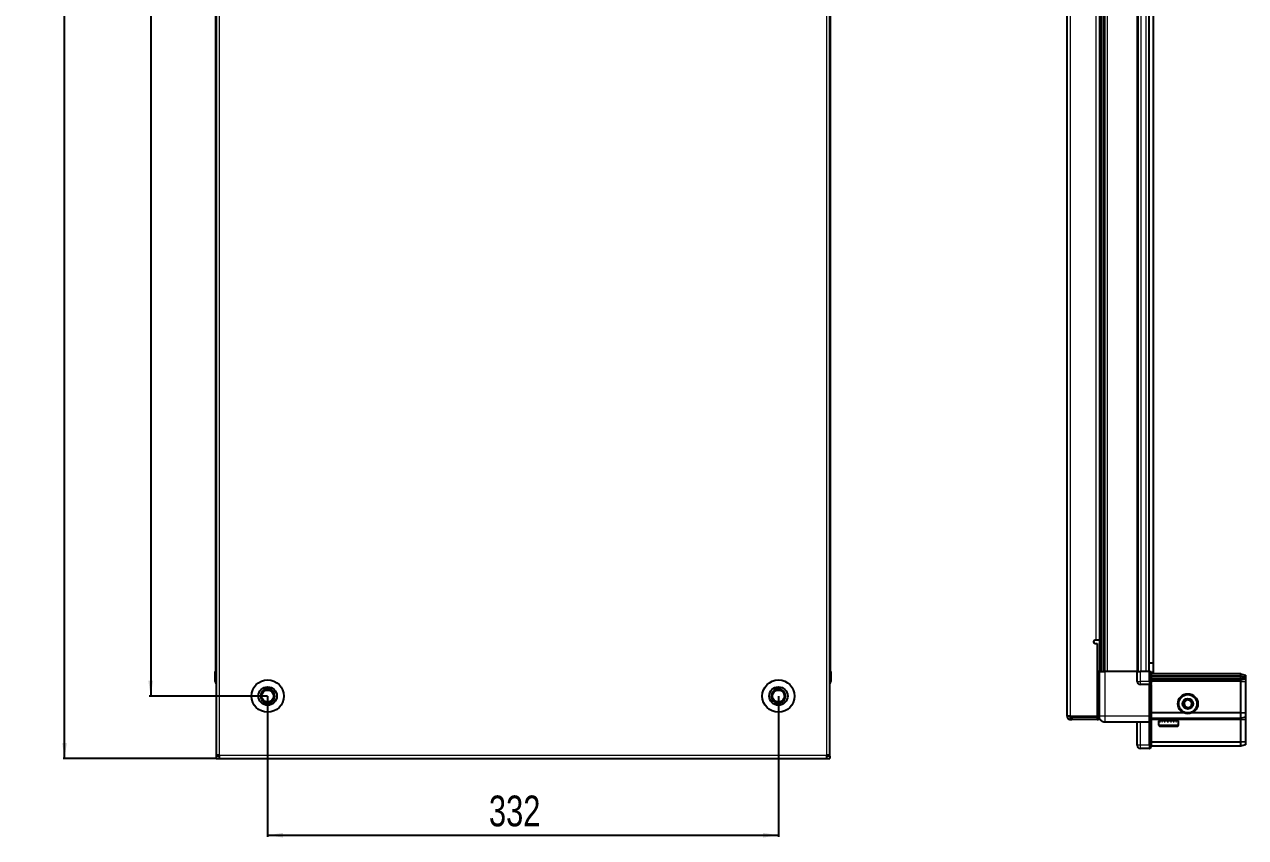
# Model space of a CAD drawing. Header units: millimetres. Extents: x 964 to 2561, y -309 to 1452.
# Drawn here: x 964 to 1758, y 43 to 571 of the extents above; entities that cross this region are included whole.
import ezdxf

# ---------------------------------------------------------------- set-up
doc = ezdxf.new("R2010")
doc.units = ezdxf.units.MM
doc.layers.add('FORMAT', color=7, linetype='Continuous')
doc.styles.add('SLDTEXTSTYLE0', font='TXT', dxfattribs={"width": 0.75})
doc.dimstyles.new('SLDDIMSTYLE0', dxfattribs={"dimtxt": 20, "dimasz": 10, "dimexe": 0, "dimexo": 0.0625, "dimgap": 5, "dimtad": 2, "dimdec": 1, "dimrnd": 1e-09, "dimzin": 12, "dimdsep": 46, "dimtxsty": 'SLDTEXTSTYLE0', "dimsah": 1, "dimcen": 0.09, "dimadec": 0, "dimazin": 3, "dimtfac": 1, "dimtofl": 0, "dimtmove": 0, "dimatfit": 3, "dimfxl": 0, "dimfrac": 2, "dimtolj": 1, "dimtzin": 12, "dimarcsym": 0})

# ---------------------------------------------------------------- blocks, each defined once
blk = doc.blocks.new('_D')
at = {"layer": 'FORMAT'}
for p, q in [((1088.65, 1293.07), (989.15, 1293.07)), ((990.15, 94.07), (990.15, 1293.07)), ((1088.65, 94.07), (989.15, 94.07))]:
    blk.add_line(p, q, dxfattribs=at)
for points in [[(990.15, 1293.07), (988.62, 1283.07), (991.69, 1283.07)], [(990.15, 94.07), (991.69, 104.07), (988.62, 104.07)]]:
    blk.add_solid(points, dxfattribs=at)
at = {"layer": 'FORMAT', "insert": (964.37, 664.02), "char_height": 20, "attachment_point": 1, "rotation": 90, "style": 'SLDTEXTSTYLE0'}
blk.add_mtext('1199', dxfattribs=at)
blk = doc.blocks.new('_D_2')
at = {"layer": 'FORMAT'}
for p, q in [((1122.16, 134.56), (1122.16, 43.07)), ((1454.16, 134.56), (1454.16, 43.07)), ((1122.16, 44.07), (1454.16, 44.07))]:
    blk.add_line(p, q, dxfattribs=at)
for points in [[(1122.16, 44.07), (1132.16, 42.53), (1132.16, 45.61)], [(1454.16, 44.07), (1444.16, 45.61), (1444.16, 42.53)]]:
    blk.add_solid(points, dxfattribs=at)
at = {"layer": 'FORMAT', "insert": (1265.99, 69.85), "char_height": 20, "attachment_point": 1, "style": 'SLDTEXTSTYLE0'}
blk.add_mtext('332', dxfattribs=at)
blk = doc.blocks.new('_D_4')
at = {"layer": 'FORMAT'}
for p, q in [((1122.15, 1252.57), (1045.15, 1252.57)), ((1046.15, 1252.57), (1046.15, 134.57)), ((1122.15, 134.57), (1045.15, 134.57))]:
    blk.add_line(p, q, dxfattribs=at)
for points in [[(1046.15, 1252.57), (1044.62, 1242.57), (1047.69, 1242.57)], [(1046.15, 134.57), (1047.69, 144.57), (1044.62, 144.57)]]:
    blk.add_solid(points, dxfattribs=at)
at = {"layer": 'FORMAT', "insert": (1020.37, 664.02), "char_height": 20, "attachment_point": 1, "rotation": 90, "style": 'SLDTEXTSTYLE0'}
blk.add_mtext('1118', dxfattribs=at)

msp = doc.modelspace()

# ---------------------------------------------------------------- linework, layer by layer
at = {"color": 7, "linetype": 'Continuous', "lineweight": 25}
for p, q in [((1088.66, 1290.97), (1088.66, 96.17)), ((1487.66, 96.17), (1487.66, 1290.97)), ((1641.78, 121.92), (1641.78, 1265.22)), ((1088.31, 1236.57), (1088.31, 150.57)), ((1488.01, 150.57), (1488.01, 1236.57)), ((1663.43, 150.57), (1663.43, 1236.57)), ((1665.23, 1236.57), (1665.23, 150.57)), ((1665.26, 1236.57), (1665.26, 150.57)), ((1687.93, 150.57), (1687.93, 1236.57)), ((1695.13, 150.57), (1695.13, 1236.57)), ((1697.63, 1229.57), (1697.63, 156.07)), ((1662.78, 1216.32), (1662.78, 170.82)), ((1660.68, 170.82), (1659.93, 170.82)), ((1659.93, 168.82), (1661.28, 168.82)), ((1662.78, 170.82), (1660.68, 170.82)), ((1661.28, 168.82), (1661.28, 121.32)), ((1697.63, 156.07), (1695.13, 156.07)), ((1697.63, 156.07), (1697.63, 149.07)), ((1088.15, 144.07), (1088.15, 150.57)), ((1088.15, 150.57), (1088.16, 150.57)), ((1088.16, 150.57), (1088.16, 150.57)), ((1088.16, 150.57), (1088.16, 144.07)), ((1088.65, 150.57), (1088.16, 150.57)), ((1487.66, 150.57), (1488.16, 150.57)), ((1488.16, 150.57), (1488.16, 150.57)), ((1488.16, 144.07), (1488.16, 150.57)), ((1488.16, 150.57), (1488.16, 144.07)), ((1662.78, 150.57), (1661.28, 150.57)), ((1662.78, 147.82), (1661.28, 147.82)), ((1662.78, 121.57), (1662.78, 150.57)), ((1687.28, 150.57), (1666.28, 150.57)), ((1687.28, 144.07), (1687.28, 150.57)), ((1687.28, 150.57), (1689.28, 150.57)), ((1695.28, 150.57), (1689.28, 150.57)), ((1695.28, 150.57), (1695.62, 150.57)), ((1695.28, 144.07), (1695.28, 150.57)), ((1695.28, 144.07), (1695.28, 142.07)), ((1695.28, 144.07), (1695.28, 142.07)), ((1695.62, 144.07), (1695.62, 150.57)), ((1695.62, 150.57), (1696.48, 150.57)), ((1696.48, 150.57), (1696.48, 142.75)), ((1754.78, 149.07), (1696.48, 149.07)), ((1754.78, 147.57), (1696.48, 147.57)), ((1754.78, 146.07), (1696.48, 146.07)), ((1754.78, 145.07), (1696.48, 145.07)), ((1754.78, 147.57), (1754.78, 149.07)), ((1754.78, 149.07), (1757.78, 148.27)), ((1754.78, 146.07), (1754.78, 147.57)), ((1754.78, 147.57), (1757.78, 147.12)), ((1754.78, 146.07), (1757.78, 146.62)), ((1754.78, 145.07), (1754.78, 146.07)), ((1754.78, 145.07), (1757.78, 145.87)), ((1754.78, 144.07), (1754.78, 145.07)), ((1754.78, 123.57), (1754.78, 144.07)), ((1757.78, 148.27), (1757.78, 147.12)), ((1757.78, 147.12), (1757.78, 146.62)), ((1757.78, 146.62), (1757.78, 145.87)), ((1757.78, 145.87), (1757.78, 144.07)), ((1757.78, 144.07), (1757.78, 123.9)), ((1088.65, 142.75), (1088.65, 142.75)), ((1695.28, 142.07), (1689.28, 142.07)), ((1695.28, 142.07), (1696.48, 142.07)), ((1695.28, 141.87), (1695.28, 142.07)), ((1695.28, 121.57), (1695.28, 141.87)), ((1696.48, 142.07), (1696.48, 142.75)), ((1696.48, 142.07), (1696.48, 141.87)), ((1696.48, 141.87), (1696.48, 121.57)), ((1641.78, 121.42), (1641.78, 121.92)), ((1643.28, 121.42), (1641.78, 121.42)), ((1661.28, 121.32), (1643.88, 121.32)), ((1643.88, 120.82), (1643.88, 119.32)), ((1643.88, 120.82), (1644.78, 120.82)), ((1643.88, 119.32), (1644.78, 119.32)), ((1661.28, 120.82), (1644.78, 120.82)), ((1644.78, 120.82), (1644.78, 119.32)), ((1661.28, 119.32), (1644.78, 119.32)), ((1661.28, 121.32), (1662.78, 121.32)), ((1661.28, 120.82), (1661.28, 119.32)), ((1695.28, 117.57), (1695.28, 121.57)), ((1717.78, 123.57), (1696.48, 123.57)), ((1696.48, 121.57), (1696.48, 117.57)), ((1754.78, 120.07), (1696.48, 120.07)), ((1703.78, 120.07), (1703.78, 120.04)), ((1703.78, 120.04), (1704.47, 119.55)), ((1703.89, 120.04), (1703.78, 120.04)), ((1704.47, 119.55), (1703.78, 119.07)), ((1703.89, 119.07), (1703.78, 119.07)), ((1711.78, 120.04), (1703.89, 120.04)), ((1711.78, 119.07), (1703.89, 119.07)), ((1704.56, 119.55), (1704.47, 119.55)), ((1711.09, 119.55), (1704.56, 119.55)), ((1711.09, 119.55), (1711.78, 120.04)), ((1711.78, 119.07), (1711.09, 119.55)), ((1711.78, 120.04), (1711.78, 120.07)), ((1754.78, 123.57), (1722.78, 123.57)), ((1754.78, 123.57), (1757.78, 123.9)), ((1754.78, 120.07), (1754.78, 123.57)), ((1757.78, 120.87), (1754.78, 120.07)), ((1754.78, 119.07), (1754.78, 120.07)), ((1754.78, 104.57), (1754.78, 119.07)), ((1757.78, 123.9), (1757.78, 120.87)), ((1757.78, 120.87), (1757.78, 119.07)), ((1757.78, 119.07), (1757.78, 104.73)), ((1695.28, 117.57), (1666.28, 117.57)), ((1687.28, 102.57), (1687.28, 117.57)), ((1695.28, 117.57), (1696.48, 117.57)), ((1695.28, 117.37), (1695.28, 117.57)), ((1695.28, 102.57), (1695.28, 117.37)), ((1696.48, 117.57), (1696.48, 117.37)), ((1696.48, 117.37), (1696.48, 102.57)), ((1701.28, 118.57), (1701.28, 115.67)), ((1701.38, 118.57), (1701.28, 118.57)), ((1701.38, 118.07), (1701.38, 118.57)), ((1701.55, 118.57), (1701.38, 118.57)), ((1701.38, 118.07), (1701.55, 118.07)), ((1701.55, 118.07), (1701.55, 118.57)), ((1702.04, 118.57), (1701.55, 118.57)), ((1702.04, 118.07), (1702.04, 118.57)), ((1702.42, 118.57), (1702.04, 118.57)), ((1702.04, 118.07), (1702.42, 118.07)), ((1702.23, 114.87), (1702.08, 114.87)), ((1713.48, 114.87), (1702.23, 114.87)), ((1702.42, 118.07), (1702.42, 118.57)), ((1703.26, 118.57), (1702.42, 118.57)), ((1703.26, 118.07), (1703.26, 118.57)), ((1703.81, 118.57), (1703.26, 118.57)), ((1703.26, 118.07), (1703.81, 118.07)), ((1703.38, 118.67), (1703.38, 118.57)), ((1708.78, 118.67), (1703.38, 118.67)), ((1703.81, 118.07), (1703.81, 118.57)), ((1704.92, 118.57), (1703.81, 118.57)), ((1704.92, 118.07), (1704.92, 118.57)), ((1705.6, 118.57), (1704.92, 118.57)), ((1704.92, 118.07), (1705.6, 118.07)), ((1705.6, 118.07), (1705.6, 118.57)), ((1706.86, 118.57), (1705.6, 118.57)), ((1706.86, 118.07), (1706.86, 118.57)), ((1707.16, 118.57), (1706.86, 118.57)), ((1706.86, 118.07), (1707.6, 118.07)), ((1707.16, 118.07), (1707.16, 118.57)), ((1707.6, 118.07), (1707.6, 118.57)), ((1708.9, 118.57), (1707.6, 118.57)), ((1712.18, 118.67), (1708.78, 118.67)), ((1708.9, 118.07), (1708.9, 118.57)), ((1708.9, 118.07), (1709.61, 118.07)), ((1709.02, 118.07), (1709.02, 118.57)), ((1709.61, 118.57), (1709.02, 118.57)), ((1709.61, 118.07), (1709.61, 118.57)), ((1710.82, 118.57), (1709.61, 118.57)), ((1710.82, 118.07), (1710.82, 118.57)), ((1711.45, 118.57), (1710.82, 118.57)), ((1710.82, 118.07), (1711.45, 118.07)), ((1711.45, 118.07), (1711.45, 118.57)), ((1712.45, 118.57), (1711.45, 118.57)), ((1712.18, 118.57), (1712.18, 118.67)), ((1712.45, 118.07), (1712.45, 118.57)), ((1712.93, 118.57), (1712.45, 118.57)), ((1712.45, 118.07), (1712.93, 118.07)), ((1712.93, 118.07), (1712.93, 118.57)), ((1713.62, 118.57), (1712.93, 118.57)), ((1713.62, 118.07), (1713.62, 118.57)), ((1713.91, 118.57), (1713.62, 118.57)), ((1713.62, 118.07), (1713.91, 118.07)), ((1713.91, 118.07), (1713.91, 118.57)), ((1714.22, 118.57), (1713.91, 118.57)), ((1714.22, 118.07), (1714.22, 118.57)), ((1714.28, 118.57), (1714.22, 118.57)), ((1714.22, 118.07), (1714.28, 118.07)), ((1714.28, 115.67), (1714.28, 118.57)), ((1714.28, 118.07), (1714.28, 118.57)), ((1714.28, 118.57), (1714.28, 118.57)), ((1754.78, 104.57), (1696.48, 104.57)), ((1757.78, 104.73), (1754.78, 104.57)), ((1754.78, 102.07), (1754.78, 104.57)), ((1757.78, 104.73), (1757.78, 102.87)), ((1090.76, 96.17), (1088.66, 96.17)), ((1088.66, 96.17), (1088.66, 95.57)), ((1088.66, 95.57), (1088.66, 94.07)), ((1090.76, 95.57), (1088.66, 95.57)), ((1090.76, 96.17), (1090.76, 94.07)), ((1485.56, 94.07), (1485.56, 96.17)), ((1487.66, 96.17), (1485.56, 96.17)), ((1487.66, 95.57), (1485.56, 95.57)), ((1487.66, 95.57), (1487.66, 96.17)), ((1487.66, 95.57), (1487.66, 94.07)), ((1695.28, 100.57), (1689.28, 100.57)), ((1695.28, 102.57), (1695.28, 100.57)), ((1695.28, 100.57), (1695.62, 100.57)), ((1695.28, 100.57), (1695.28, 100.57)), ((1695.28, 100.57), (1695.62, 100.57)), ((1695.62, 100.57), (1696.48, 101.07)), ((1695.62, 100.57), (1696.48, 101.07)), ((1696.48, 101.07), (1696.48, 102.57)), ((1754.78, 102.07), (1696.48, 102.07)), ((1757.78, 102.87), (1754.78, 102.07)), ((1088.66, 94.07), (1090.76, 94.07)), ((1090.76, 94.07), (1485.56, 94.07)), ((1485.56, 94.07), (1487.66, 94.07))]:
    msp.add_line(p, q, dxfattribs=at)
at = {"color": 8, "linetype": 'Continuous', "lineweight": 18}
for p, q in [((1090.76, 1290.97), (1090.76, 96.17)), ((1485.56, 96.17), (1485.56, 1290.97)), ((1643.88, 1265.82), (1643.88, 121.32)), ((1664.02, 1236.57), (1664.02, 150.57)), ((1666.47, 150.57), (1666.47, 1236.57)), ((1667.88, 1236.57), (1667.88, 150.57)), ((1687.28, 150.57), (1687.28, 1236.57)), ((1689.93, 150.57), (1689.93, 1236.57)), ((1693.13, 150.57), (1693.13, 1236.57)), ((1660.68, 170.82), (1660.68, 1216.32)), ((1662.78, 150.57), (1662.78, 170.82)), ((1088.66, 144.07), (1088.16, 144.07)), ((1487.66, 144.07), (1488.16, 144.07)), ((1666.28, 150.57), (1666.28, 121.57)), ((1687.28, 144.07), (1689.28, 144.07)), ((1689.28, 150.57), (1689.28, 144.07)), ((1689.28, 144.07), (1689.28, 142.07)), ((1695.28, 144.07), (1689.28, 144.07)), ((1695.28, 144.07), (1695.62, 144.07)), ((1754.78, 144.07), (1696.48, 144.07)), ((1754.78, 144.07), (1757.78, 144.07)), ((1696.48, 141.87), (1695.28, 141.87)), ((1695.28, 121.57), (1666.28, 121.57)), ((1695.28, 121.57), (1696.48, 121.57)), ((1703.78, 119.07), (1696.48, 119.07)), ((1754.78, 119.07), (1711.78, 119.07)), ((1757.78, 119.07), (1754.78, 119.07)), ((1689.28, 117.57), (1689.28, 102.57)), ((1696.48, 117.37), (1695.28, 117.37)), ((1701.45, 115.67), (1701.28, 115.67)), ((1714.28, 115.67), (1701.45, 115.67)), ((1090.76, 96.17), (1485.56, 96.17)), ((1689.28, 102.57), (1687.28, 102.57)), ((1689.28, 102.57), (1689.28, 100.57)), ((1695.28, 102.57), (1689.28, 102.57)), ((1695.28, 102.57), (1696.48, 102.57))]:
    msp.add_line(p, q, dxfattribs=at)
at = {"color": 7, "linetype": 'Continuous', "lineweight": 25}
for centre, radius in [((1122.16, 134.57), 10.5), ((1454.16, 134.57), 10.5), ((1122.16, 134.57), 6), ((1122.16, 134.57), 3.9), ((1454.16, 134.57), 6), ((1454.16, 134.57), 3.9), ((1720.28, 129.57), 6.5), ((1720.28, 129.57), 3.46)]:
    msp.add_circle(centre, radius, dxfattribs=at)
at = {"color": 8, "linetype": 'Continuous', "lineweight": 18}
msp.add_circle((1720.28, 129.57), 5.7, dxfattribs=at)
at = {"color": 7, "linetype": 'Continuous', "lineweight": 25}
for centre, radius, start, end in [((1659.93, 169.82), 1, 90, 270), ((1090.15, 144.07), 2, 180, 198.58003), ((1090.16, 144.07), 2, 180, 221.39416), ((1090.15, 144.07), 2, 213.94202, 221.40962), ((1486.16, 144.07), 2, 318.57492, 360), ((1486.16, 144.07), 2, 318.59038, 0), ((1689.28, 144.07), 2, 180, 270), ((1122.16, 134.57), 4.62, 120, 180), ((1122.16, 134.57), 4.62, 60, 120), ((1122.16, 134.57), 4.62, 0, 60), ((1454.16, 134.57), 4.62, 120, 180), ((1454.16, 134.57), 4.62, 60, 120), ((1454.16, 134.57), 4.62, 360, 60), ((1122.16, 134.57), 4.62, 180, 240), ((1122.16, 134.57), 4.62, 240, 300), ((1122.16, 134.57), 4.62, 300, 0), ((1454.16, 134.57), 4.62, 180, 240), ((1454.16, 134.57), 4.62, 240, 300), ((1454.16, 134.57), 4.62, 300, 360), ((1720.28, 129.57), 2.5, 127.98423, 187.98423), ((1720.28, 129.57), 2.5, 187.98423, 247.98423), ((1720.28, 129.57), 2.5, 67.98423, 127.98423), ((1720.28, 129.57), 2.5, 247.98423, 307.98423), ((1720.28, 129.57), 2.5, 7.98423, 67.98423), ((1720.28, 129.57), 2.5, 307.98423, 7.98423), ((1643.78, 121.82), 0.5, 243.29122, 270), ((1661.18, 121.42), 0.6, 270, 350.40593), ((1661.18, 121.42), 2.1, 272.7294, 327.8305), ((1703.38, 119.07), 0.4, 270, 360), ((1712.18, 119.07), 0.4, 180, 270), ((1702.08, 115.67), 0.8, 180, 270), ((1713.48, 115.67), 0.8, 270, 360), ((1689.28, 102.57), 2, 180, 270)]:
    msp.add_arc(centre, radius, start, end, dxfattribs=at)
msp.add_ellipse((1699.08, 144.07), major_axis=(3.46, 0), ratio=0.57735, start_param=3.141593, end_param=3.864327, dxfattribs=at)
for points, knots in [([(1662.78, 150.57), (1662.82, 150.57), (1662.9, 150.57), (1663.5, 150.57), (1664.39, 150.57), (1665.38, 150.57), (1666.03, 150.57), (1666.28, 150.57)], [0, 0, 0, 0, 0.214694, 0.429388, 0.644082, 0.858775, 1, 1, 1, 1]), ([(1117.54, 134.57), (1117.87, 135.14), (1118.43, 136.12), (1119.25, 137.55), (1119.66, 138.26), (1119.85, 138.57)], [0, 0, 0, 0, 0.439131, 0.751378, 1, 1, 1, 1]), ([(1119.85, 138.57), (1120.05, 138.57), (1120.75, 138.57), (1122.06, 138.57), (1123.45, 138.57), (1124.2, 138.57), (1124.46, 138.57)], [0, 0, 0, 0, 0.139329, 0.48527, 0.816356, 1, 1, 1, 1]), ([(1124.46, 138.57), (1124.8, 138), (1125.36, 137.02), (1126.18, 135.59), (1126.59, 134.89), (1126.77, 134.57)], [0, 0, 0, 0, 0.439131, 0.751378, 1, 1, 1, 1]), ([(1449.54, 134.57), (1449.87, 135.14), (1450.43, 136.12), (1451.25, 137.55), (1451.66, 138.26), (1451.85, 138.57)], [0, 0, 0, 0, 0.439131, 0.751378, 1, 1, 1, 1]), ([(1451.85, 138.57), (1452.05, 138.57), (1452.75, 138.57), (1454.06, 138.57), (1455.45, 138.57), (1456.2, 138.57), (1456.46, 138.57)], [0, 0, 0, 0, 0.139329, 0.48527, 0.816356, 1, 1, 1, 1]), ([(1456.46, 138.57), (1456.8, 138), (1457.36, 137.02), (1458.18, 135.59), (1458.59, 134.89), (1458.77, 134.57)], [0, 0, 0, 0, 0.439131, 0.751378, 1, 1, 1, 1]), ([(1119.85, 130.57), (1119.51, 131.14), (1118.95, 132.12), (1118.13, 133.55), (1117.72, 134.26), (1117.54, 134.57)], [0, 0, 0, 0, 0.4391308, 0.7513783, 1, 1, 1, 1]), ([(1124.46, 130.57), (1124.2, 130.57), (1123.45, 130.57), (1122.06, 130.57), (1120.75, 130.57), (1120.05, 130.57), (1119.85, 130.57)], [0, 0, 0, 0, 0.183644, 0.51473, 0.860671, 1, 1, 1, 1]), ([(1126.77, 134.57), (1126.44, 134), (1125.88, 133.02), (1125.06, 131.59), (1124.65, 130.89), (1124.46, 130.57)], [0, 0, 0, 0, 0.439131, 0.751378, 1, 1, 1, 1]), ([(1451.85, 130.57), (1451.51, 131.14), (1450.95, 132.12), (1450.13, 133.55), (1449.72, 134.26), (1449.54, 134.57)], [0, 0, 0, 0, 0.4391308, 0.7513783, 1, 1, 1, 1]), ([(1456.46, 130.57), (1456.2, 130.57), (1455.45, 130.57), (1454.06, 130.57), (1452.75, 130.57), (1452.05, 130.57), (1451.85, 130.57)], [0, 0, 0, 0, 0.183644, 0.51473, 0.860671, 1, 1, 1, 1]), ([(1458.77, 134.57), (1458.44, 134), (1457.88, 133.02), (1457.06, 131.59), (1456.65, 130.89), (1456.46, 130.57)], [0, 0, 0, 0, 0.439131, 0.751378, 1, 1, 1, 1]), ([(1717.61, 130.65), (1718.01, 130.97), (1718.77, 131.56), (1719.53, 132.16), (1719.88, 132.43)], [0, 0, 0, 0, 0.534686, 1, 1, 1, 1]), ([(1718.01, 127.79), (1717.99, 127.92), (1717.91, 128.51), (1717.77, 129.5), (1717.65, 130.31), (1717.61, 130.65)], [0, 0, 0, 0, 0.133125, 0.637099, 1, 1, 1, 1]), ([(1720.68, 126.71), (1720.21, 126.91), (1719.31, 127.27), (1718.42, 127.63), (1718.01, 127.79)], [0, 0, 0, 0, 0.534686, 1, 1, 1, 1]), ([(1719.88, 132.43), (1720.36, 132.24), (1721.25, 131.87), (1722.14, 131.52), (1722.56, 131.35)], [0, 0, 0, 0, 0.534686, 1, 1, 1, 1]), ([(1722.96, 128.49), (1722.55, 128.17), (1721.79, 127.58), (1721.04, 126.99), (1720.68, 126.71)], [0, 0, 0, 0, 0.5346859, 1, 1, 1, 1]), ([(1722.56, 131.35), (1722.61, 131.01), (1722.72, 130.19), (1722.86, 129.21), (1722.94, 128.61), (1722.96, 128.49)], [0, 0, 0, 0, 0.362901, 0.866875, 1, 1, 1, 1]), ([(1643.88, 121.32), (1643.63, 121.37), (1643.14, 121.46), (1642.5, 121.59), (1642.03, 121.72), (1641.81, 121.83), (1641.79, 121.9), (1641.78, 121.92)], [0, 0, 0, 0, 0.230255, 0.448522, 0.666786, 0.88505, 1, 1, 1, 1]), ([(1641.78, 121.42), (1641.81, 121.17), (1641.86, 120.67), (1642.26, 120.03), (1642.81, 119.57), (1643.39, 119.35), (1643.76, 119.33), (1643.88, 119.32)], [0, 0, 0, 0, 0.230255, 0.448522, 0.666786, 0.88505, 1, 1, 1, 1]), ([(1662.78, 121.07), (1662.78, 121.08), (1662.78, 121.09), (1662.78, 121.21), (1662.78, 121.37), (1662.78, 121.51), (1662.78, 121.57)], [0, 0, 0, 0, 0.249394, 0.500333, 0.750167, 1, 1, 1, 1]), ([(1666.28, 117.57), (1665.84, 117.62), (1665.17, 117.69), (1664.35, 118.13), (1663.79, 118.58), (1663.34, 119.14), (1662.9, 119.95), (1662.83, 120.63), (1662.78, 121.07)], [0, 0, 0, 0, 0.239457, 0.368361, 0.5, 0.631639, 0.760543, 1, 1, 1, 1])]:
    msp.add_open_spline(points, degree=3, knots=knots, dxfattribs=at)
msp.add_open_spline([(1643.28, 121.42), (1643.29, 121.34), (1643.31, 121.19), (1643.45, 120.99), (1643.65, 120.85), (1643.8, 120.83), (1643.88, 120.82)], degree=3, dxfattribs=at)
at = {"color": 8, "linetype": 'Continuous', "lineweight": 18}
msp.add_open_spline([(1666.28, 121.57), (1665.84, 121.57), (1665.17, 121.57), (1664.35, 121.57), (1663.79, 121.57), (1663.34, 121.57), (1662.9, 121.57), (1662.83, 121.57), (1662.78, 121.57)], degree=3, knots=[0, 0, 0, 0, 0.239457, 0.368361, 0.5, 0.631639, 0.760543, 1, 1, 1, 1], dxfattribs=at)
msp.add_open_spline([(1666.28, 121.57), (1666.28, 121.05), (1666.28, 120), (1666.28, 118.68), (1666.28, 117.75), (1666.28, 117.63), (1666.28, 117.57)], degree=3, dxfattribs=at)

# ---------------------------------------------------------------- dimensions: what is measured, and where the dimension line sits
at = {"layer": 'FORMAT'}
for base, p1, p2, angle, picture, middle in [((990.15, 1293.07), (1088.66, 94.07), (1088.66, 1293.07), 90, '_D', (990.15, 693.57)), ((1046.15, 134.57), (1122.16, 1252.57), (1122.16, 134.57), 90, '_D_4', (1046.15, 693.57)), ((1454.16, 44.07), (1122.16, 134.57), (1454.16, 134.57), 0, '_D_2', (1288.16, 44.07))]:
    dim = msp.add_linear_dim(base=base, p1=p1, p2=p2, angle=angle, dimstyle='SLDDIMSTYLE0', dxfattribs=at)
    dim.commit()
    dim.dimension.update_dxf_attribs({"geometry": picture, "text_midpoint": middle, "dimtype": 160})

doc.saveas('drawing.dxf')
